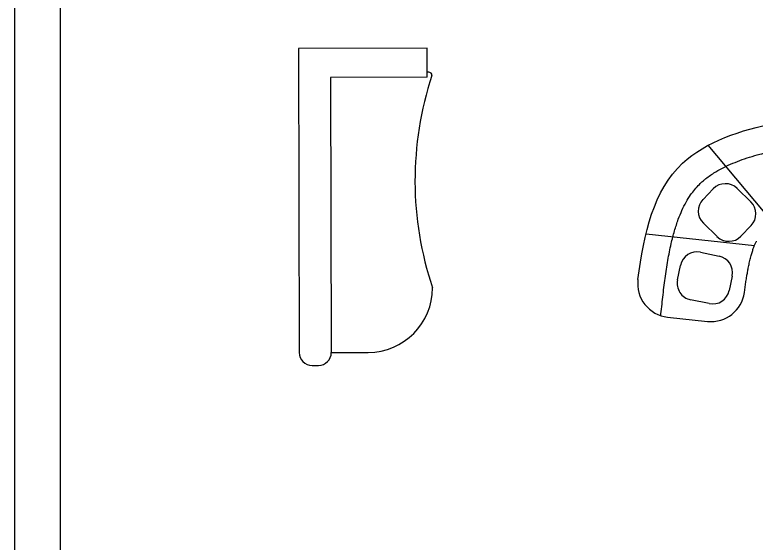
# Model space of a CAD drawing. Header units: inches. Extents: x -0.4 to 42.1, y 14 to 38.8.
# Drawn here: x -0.4 to 5.13, y 23.23 to 27.17 of the extents above; entities that cross this region are included whole.
import ezdxf

# ---------------------------------------------------------------- set-up
doc = ezdxf.new("R2010")
doc.units = ezdxf.units.IN
doc.header["$MEASUREMENT"] = 0
for name, color, linetype in [('02', 2, 'Continuous'), ('1', 1, 'Continuous'), ('kadrbm', 4, 'Continuous')]:
    doc.layers.add(name, color=color, linetype=linetype)

# ---------------------------------------------------------------- blocks, each defined once
blk = doc.blocks.new('kadrbm')
at = {"layer": 'kadrbm', "color": 4}
blk.add_lwpolyline([(0, 0), (0, 24.7972), (21, 24.7972), (21, 0), (0, 0)], close=True, dxfattribs=at)
blk.add_lwpolyline([(20.6631, 0.3257), (20.6631, 24.4603), (0.3369, 24.4603), (0.3369, 0.3257), (20.6631, 0.3257)], dxfattribs=at)

msp = doc.modelspace()

# ---------------------------------------------------------------- linework, layer by layer
at = {"layer": '02'}
for p, q in [((2.6742, 26.9186), (1.7142, 26.9161)), ((1.7142, 26.9161), (1.7201, 24.65)), ((2.6747, 26.7026), (2.6742, 26.9186)), ((2.6866, 26.7386), (2.6746, 26.7386)), ((2.6747, 26.7026), (1.9547, 26.7007)), ((1.9547, 26.7007), (1.9601, 24.6507)), ((1.9601, 24.6507), (2.2361, 24.6514)), ((1.8164, 24.5543), (1.8644, 24.5544))]:
    msp.add_line(p, q, dxfattribs=at)
for centre, radius, start, end in [((5.0819, 25.9299), 2.4977, 161.6879, 198.6144), ((2.6867, 26.7146), 0.024, 0.1512, 90.1512), ((2.2349, 25.1314), 0.48, 270.1512, 0.1512), ((1.8161, 24.6503), 0.096, 180.1512, 270.1512), ((1.8641, 24.6504), 0.096, 270.1512, 0.1512)]:
    msp.add_arc(centre, radius, start, end, dxfattribs=at)
at = {"layer": '1'}
for p, q in [((5.3114, 25.5485), (4.7714, 26.1948)), ((4.7321, 25.7917), (4.8085, 25.8703)), ((4.9867, 25.8729), (5.0886, 25.7738)), ((4.8365, 25.5144), (4.7346, 25.6135)), ((5.0911, 25.5956), (5.0147, 25.517)), ((4.3071, 25.5353), (5.116, 25.4482)), ((4.7126, 25.3977), (4.8519, 25.369)), ((4.5416, 25.1924), (4.5638, 25.2998)), ((4.9498, 25.2202), (4.9277, 25.1127)), ((4.7788, 25.0148), (4.6396, 25.0435)), ((4.4681, 24.9145), (4.7665, 24.8824))]:
    msp.add_line(p, q, dxfattribs=at)
for centre, radius, start, end in [((4.8989, 25.7825), 0.126, 45.81, 135.81), ((4.8224, 25.7039), 0.126, 135.81, 225.81), ((5.0008, 25.6834), 0.126, 315.81, 45.81), ((4.9243, 25.6048), 0.126, 225.81, 315.81), ((4.6872, 25.2743), 0.126, 78.3466, 168.3466), ((4.8264, 25.2456), 0.126, 348.3466, 78.3466), ((4.4949, 25.1631), 0.25, 172.6206, 263.8537), ((4.665, 25.1669), 0.126, 168.3466, 258.3466), ((4.8043, 25.1382), 0.126, 258.3466, 348.3466), ((4.7932, 25.131), 0.25, 263.8537, 352.5496)]:
    msp.add_arc(centre, radius, start, end, dxfattribs=at)
for points, knots in [([(4.2469, 25.1952), (4.2913, 25.538), (4.4219, 26.1133), (5.3382, 26.416), (6.1822, 26.4335), (6.8061, 26.4681), (7.1214, 26.4707), (7.1316, 26.4707)], [230.774997, 230.774997, 230.774997, 230.774997, 1176.355298, 1931.488606, 2848.649118, 3762.960596, 3793.668173, 3793.668173, 3793.668173, 3793.668173]), ([(4.4167, 24.9201), (4.4219, 24.9685), (4.427, 25.0164), (4.4379, 25.1109), (4.4435, 25.1574), (4.4559, 25.2484), (4.4626, 25.293), (4.4776, 25.3794), (4.4859, 25.4213), (4.5026, 25.4941), (4.5107, 25.5256), (4.5283, 25.5862), (4.5378, 25.6153), (4.5567, 25.6662), (4.5658, 25.6884), (4.5851, 25.7308), (4.5953, 25.751), (4.6168, 25.7894), (4.6281, 25.8077), (4.6499, 25.8392), (4.6602, 25.8528), (4.6817, 25.8788), (4.693, 25.8911), (4.7087, 25.9068), (4.7126, 25.9107), (4.7213, 25.9188), (4.726, 25.9231), (4.7358, 25.9316), (4.7408, 25.9359), (4.7562, 25.9484), (4.767, 25.9566), (4.7896, 25.9727), (4.8014, 25.9806), (4.8322, 25.9999), (4.8518, 26.0111), (4.893, 26.0327), (4.9145, 26.043), (4.9593, 26.0626), (4.9825, 26.072), (5.0303, 26.0897), (5.0549, 26.0981), (5.105, 26.1139), (5.1306, 26.1213), (5.1938, 26.1382), (5.2318, 26.1472), (5.2844, 26.1584), (5.2987, 26.1613), (5.3274, 26.1669), (5.3418, 26.1696), (5.3848, 26.1773), (5.4135, 26.182), (5.4998, 26.1949), (5.5576, 26.2018), (5.6734, 26.2132), (5.7316, 26.2177), (5.8486, 26.2251), (5.9075, 26.2279), (6.0264, 26.2329), (6.0863, 26.2351), (6.1575, 26.2377), (6.1681, 26.2381), (6.1894, 26.2389), (6.2002, 26.2393), (6.2329, 26.2406), (6.2549, 26.2415), (6.3208, 26.2442), (6.3648, 26.246), (6.4966, 26.2517), (6.5843, 26.2555), (6.7593, 26.2624), (6.8466, 26.2654), (6.9562, 26.2681), (6.9789, 26.2686), (7.0177, 26.2693), (7.0338, 26.2696), (7.0672, 26.2701), (7.0844, 26.2703), (7.1222, 26.2707), (7.1428, 26.2708), (7.1841, 26.271), (7.2048, 26.271), (7.2671, 26.271), (7.3087, 26.2708), (7.3615, 26.2706), (7.3725, 26.2705), (7.3835, 26.2705)], [0, 0, 0, 0, 131.375633, 131.375633, 262.751267, 262.751267, 394.1269, 394.1269, 525.502534, 525.502534, 631.758427, 631.758427, 738.01432, 738.01432, 826.69366, 826.69366, 915.372999, 915.372999, 1004.052338, 1004.052338, 1077.635871, 1077.635871, 1151.219404, 1151.219404, 1175.783641, 1175.783641, 1203.763398, 1203.763398, 1231.743155, 1231.743155, 1287.70267, 1287.70267, 1343.662185, 1343.662185, 1428.136153, 1428.136153, 1512.610121, 1512.610121, 1597.084089, 1597.084089, 1681.558056, 1681.558056, 1766.032024, 1766.032024, 1887.391153, 1887.391153, 1932.808419, 1932.808419, 1978.225685, 1978.225685, 2069.060217, 2069.060217, 2251.94714, 2251.94714, 2434.834064, 2434.834064, 2617.720988, 2617.720988, 2800.607911, 2800.607911, 2832.565846, 2832.565846, 2864.733971, 2864.733971, 2930.742247, 2930.742247, 3062.758799, 3062.758799, 3326.791904, 3326.791904, 3590.825008, 3590.825008, 3659.936197, 3659.936197, 3709.133098, 3709.133098, 3761.720318, 3761.720318, 3824.674803, 3824.674803, 3887.629288, 3887.629288, 4013.538258, 4013.538258, 4046.543711, 4046.543711, 4046.543711, 4046.543711]), ([(5.0411, 25.0986), (5.0413, 25.1001), (5.0415, 25.1017), (5.0435, 25.1167), (5.0453, 25.1299), (5.0489, 25.1557), (5.0508, 25.1683), (5.0547, 25.1936), (5.0567, 25.2063), (5.0606, 25.2294), (5.0624, 25.2399), (5.0661, 25.2604), (5.068, 25.2703), (5.0723, 25.2921), (5.0747, 25.3038), (5.0787, 25.322), (5.0802, 25.3287), (5.0833, 25.3419), (5.0849, 25.3483), (5.0896, 25.3668), (5.0927, 25.3783), (5.0989, 25.3995), (5.1019, 25.4093), (5.1065, 25.4228), (5.1081, 25.4273), (5.1104, 25.4338), (5.1112, 25.436), (5.1128, 25.4402), (5.1136, 25.4422), (5.1159, 25.4481), (5.1174, 25.4517), (5.1207, 25.4592), (5.1223, 25.4629), (5.1254, 25.4694), (5.1268, 25.4721), (5.1287, 25.4757), (5.1293, 25.4768), (5.1301, 25.4781), (5.1303, 25.4784), (5.1305, 25.4788)], [237.290549, 237.290549, 237.290549, 237.290549, 242.412158, 242.412158, 285.839611, 285.839611, 329.267065, 329.267065, 375.279635, 375.279635, 415.447359, 415.447359, 455.615083, 455.615083, 506.272185, 506.272185, 537.86657, 537.86657, 569.460955, 569.460955, 632.649725, 632.649725, 695.838495, 695.838495, 729.675424, 729.675424, 747.923854, 747.923854, 766.172285, 766.172285, 802.669146, 802.669146, 849.020689, 849.020689, 895.372231, 895.372231, 921.163211, 921.163211, 930.117555, 930.117555, 930.117555, 930.117555])]:
    msp.add_open_spline(points, degree=3, knots=knots, dxfattribs=at)

# ---------------------------------------------------------------- block references
at = {"layer": 'kadrbm'}
msp.add_blockref('kadrbm', (-0.4001, 13.9716), dxfattribs=at)

doc.saveas('drawing.dxf')
